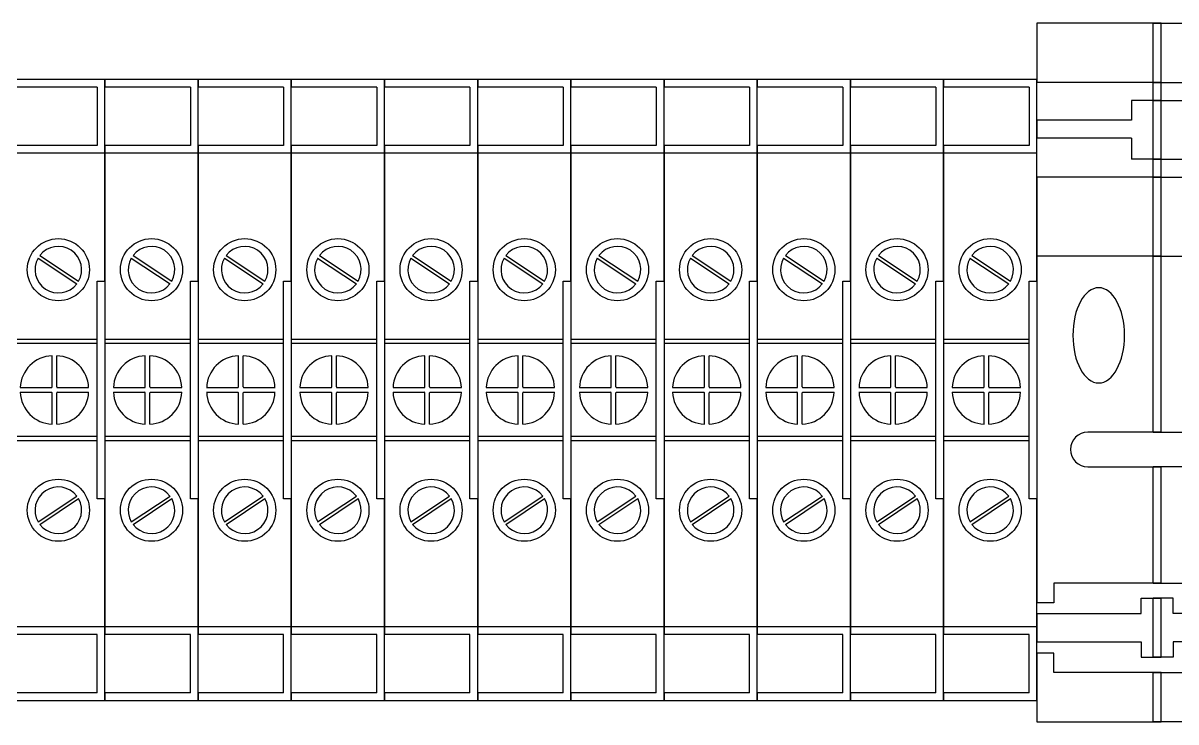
# Model space of a CAD drawing. Extents: x 395464 to 396264, y 296258 to 297458.
# Drawn here: x 395780.3 to 395854.6, y 296430.9 to 296475.9 of the extents above; entities that cross this region are included whole.
import ezdxf

# ---------------------------------------------------------------- set-up
doc = ezdxf.new("R2010")
doc.units = 0
doc.header["$MEASUREMENT"] = 0

# ---------------------------------------------------------------- blocks, each defined once
blk = doc.blocks.new('212522215783f40422-d016-4aa5-8dc4-4c68e5e353b7')
at = {"ltscale": 10}
for p, q in [((73.75, -1.453), (73.75, 24.886)), ((73.75, 21.054), (65.75, 21.054)), ((5.25, 20.761), (-0.25, 20.761)), ((5.25, 20.761), (5.25, 17.011)), ((11.25, 20.761), (5.75, 20.761)), ((11.25, 20.761), (11.25, 17.011)), ((17.25, 20.761), (11.75, 20.761)), ((17.25, 20.761), (17.25, 17.011)), ((23.25, 20.761), (17.75, 20.761)), ((23.25, 20.761), (23.25, 17.011)), ((29.25, 20.761), (23.75, 20.761)), ((29.25, 20.761), (29.25, 17.011)), ((35.25, 20.761), (29.75, 20.761)), ((35.25, 20.761), (35.25, 17.011)), ((41.25, 20.761), (35.75, 20.761)), ((41.25, 20.761), (41.25, 17.011)), ((47.25, 20.761), (41.75, 20.761)), ((47.25, 20.761), (47.25, 17.011)), ((53.25, 20.761), (47.75, 20.761)), ((53.25, 20.761), (53.25, 17.011)), ((59.25, 20.761), (53.75, 20.761)), ((59.25, 20.761), (59.25, 17.011)), ((65.25, 20.761), (59.75, 20.761)), ((65.25, 20.761), (65.25, 17.011)), ((73.75, 19.89), (71.848, 19.89)), ((71.848, 19.89), (71.848, 18.636)), ((71.848, 18.636), (65.75, 18.636)), ((71.848, 17.472), (65.75, 17.472)), ((71.848, 17.472), (71.848, 16.128)), ((5.25, 17.011), (-0.25, 17.011)), ((5.75, 16.511), (-0.25, 16.511)), ((11.25, 17.011), (5.75, 17.011)), ((11.75, 16.511), (5.75, 16.511)), ((17.25, 17.011), (11.75, 17.011)), ((17.75, 16.511), (11.75, 16.511)), ((23.25, 17.011), (17.75, 17.011)), ((23.75, 16.511), (17.75, 16.511)), ((29.25, 17.011), (23.75, 17.011)), ((29.75, 16.511), (23.75, 16.511)), ((35.25, 17.011), (29.75, 17.011)), ((35.75, 16.511), (29.75, 16.511)), ((41.25, 17.011), (35.75, 17.011)), ((41.75, 16.511), (35.75, 16.511)), ((47.25, 17.011), (41.75, 17.011)), ((47.75, 16.511), (41.75, 16.511)), ((53.25, 17.011), (47.75, 17.011)), ((53.75, 16.511), (47.75, 16.511)), ((59.25, 17.011), (53.75, 17.011)), ((59.75, 16.511), (53.75, 16.511)), ((65.25, 17.011), (59.75, 17.011)), ((65.75, 16.511), (59.75, 16.511)), ((73.75, 16.128), (71.848, 16.128)), ((73.75, 14.964), (65.75, 14.964)), ((1.447, 9.755), (3.942, 8.09)), ((1.558, 9.922), (4.053, 8.256)), ((7.447, 9.755), (9.942, 8.09)), ((7.558, 9.922), (10.053, 8.256)), ((13.447, 9.755), (15.942, 8.09)), ((13.558, 9.922), (16.053, 8.256)), ((19.447, 9.755), (21.942, 8.09)), ((19.558, 9.922), (22.053, 8.256)), ((25.447, 9.755), (27.942, 8.09)), ((25.558, 9.922), (28.053, 8.256)), ((31.447, 9.755), (33.942, 8.09)), ((31.558, 9.922), (34.053, 8.256)), ((37.447, 9.755), (39.942, 8.09)), ((37.558, 9.922), (40.053, 8.256)), ((43.447, 9.755), (45.942, 8.09)), ((43.558, 9.922), (46.053, 8.256)), ((49.447, 9.755), (51.942, 8.09)), ((49.558, 9.922), (52.053, 8.256)), ((55.447, 9.755), (57.942, 8.09)), ((55.558, 9.922), (58.053, 8.256)), ((61.447, 9.755), (63.942, 8.09)), ((61.558, 9.922), (64.053, 8.256)), ((73.75, 9.886), (65.75, 9.886)), ((5.25, 4.261), (-0.25, 4.261)), ((11.25, 4.261), (5.75, 4.261)), ((17.25, 4.261), (11.75, 4.261)), ((23.25, 4.261), (17.75, 4.261)), ((29.25, 4.261), (23.75, 4.261)), ((35.25, 4.261), (29.75, 4.261)), ((41.25, 4.261), (35.75, 4.261)), ((47.25, 4.261), (41.75, 4.261)), ((53.25, 4.261), (47.75, 4.261)), ((59.25, 4.261), (53.75, 4.261)), ((65.25, 4.261), (59.75, 4.261)), ((2.35, 1.455), (2.35, 3.461)), ((2.65, 1.455), (2.65, 3.461)), ((8.35, 1.455), (8.35, 3.461)), ((8.65, 1.455), (8.65, 3.461)), ((14.35, 1.455), (14.35, 3.461)), ((14.65, 1.455), (14.65, 3.461)), ((20.35, 1.455), (20.35, 3.461)), ((20.65, 1.455), (20.65, 3.461)), ((26.35, 1.455), (26.35, 3.461)), ((26.65, 1.455), (26.65, 3.461)), ((32.35, 1.455), (32.35, 3.461)), ((32.65, 1.455), (32.65, 3.461)), ((38.35, 1.455), (38.35, 3.461)), ((38.65, 1.455), (38.65, 3.461)), ((44.35, 1.455), (44.35, 3.461)), ((44.65, 1.455), (44.65, 3.461)), ((50.35, 1.455), (50.35, 3.461)), ((50.65, 1.455), (50.65, 3.461)), ((56.35, 1.455), (56.35, 3.461)), ((56.65, 1.455), (56.65, 3.461)), ((62.35, 1.455), (62.35, 3.461)), ((62.65, 1.455), (62.65, 3.461)), ((0.3, 1.411), (2.306, 1.411)), ((0.3, 1.111), (2.306, 1.111)), ((2.35, -0.939), (2.35, 1.067)), ((2.65, -0.939), (2.65, 1.067)), ((2.694, 1.411), (4.7, 1.411)), ((2.694, 1.111), (4.7, 1.111)), ((6.3, 1.411), (8.306, 1.411)), ((6.3, 1.111), (8.306, 1.111)), ((8.35, -0.939), (8.35, 1.067)), ((8.65, -0.939), (8.65, 1.067)), ((8.694, 1.411), (10.7, 1.411)), ((8.694, 1.111), (10.7, 1.111)), ((12.3, 1.411), (14.306, 1.411)), ((12.3, 1.111), (14.306, 1.111)), ((14.35, -0.939), (14.35, 1.067)), ((14.65, -0.939), (14.65, 1.067)), ((14.694, 1.411), (16.7, 1.411)), ((14.694, 1.111), (16.7, 1.111)), ((18.3, 1.411), (20.306, 1.411)), ((18.3, 1.111), (20.306, 1.111)), ((20.35, -0.939), (20.35, 1.067)), ((20.65, -0.939), (20.65, 1.067)), ((20.694, 1.411), (22.7, 1.411)), ((20.694, 1.111), (22.7, 1.111)), ((24.3, 1.411), (26.306, 1.411)), ((24.3, 1.111), (26.306, 1.111)), ((26.35, -0.939), (26.35, 1.067)), ((26.65, -0.939), (26.65, 1.067)), ((26.694, 1.411), (28.7, 1.411)), ((26.694, 1.111), (28.7, 1.111)), ((30.3, 1.411), (32.306, 1.411)), ((30.3, 1.111), (32.306, 1.111)), ((32.35, -0.939), (32.35, 1.067)), ((32.65, -0.939), (32.65, 1.067)), ((32.694, 1.411), (34.7, 1.411)), ((32.694, 1.111), (34.7, 1.111)), ((36.3, 1.411), (38.306, 1.411)), ((36.3, 1.111), (38.306, 1.111)), ((38.35, -0.939), (38.35, 1.067)), ((38.65, -0.939), (38.65, 1.067)), ((38.694, 1.411), (40.7, 1.411)), ((38.694, 1.111), (40.7, 1.111)), ((42.3, 1.411), (44.306, 1.411)), ((42.3, 1.111), (44.306, 1.111)), ((44.35, -0.939), (44.35, 1.067)), ((44.65, -0.939), (44.65, 1.067)), ((44.694, 1.411), (46.7, 1.411)), ((44.694, 1.111), (46.7, 1.111)), ((48.3, 1.411), (50.306, 1.411)), ((48.3, 1.111), (50.306, 1.111)), ((50.35, -0.939), (50.35, 1.067)), ((50.65, -0.939), (50.65, 1.067)), ((50.694, 1.411), (52.7, 1.411)), ((50.694, 1.111), (52.7, 1.111)), ((54.3, 1.411), (56.306, 1.411)), ((54.3, 1.111), (56.306, 1.111)), ((56.35, -0.939), (56.35, 1.067)), ((56.65, -0.939), (56.65, 1.067)), ((56.694, 1.411), (58.7, 1.411)), ((56.694, 1.111), (58.7, 1.111)), ((60.3, 1.411), (62.306, 1.411)), ((60.3, 1.111), (62.306, 1.111)), ((62.35, -0.939), (62.35, 1.067)), ((62.65, -0.939), (62.65, 1.067)), ((62.694, 1.411), (64.7, 1.411)), ((62.694, 1.111), (64.7, 1.111)), ((5.25, -1.739), (-0.25, -1.739)), ((11.25, -1.739), (5.75, -1.739)), ((17.25, -1.739), (11.75, -1.739)), ((23.25, -1.739), (17.75, -1.739)), ((29.25, -1.739), (23.75, -1.739)), ((35.25, -1.739), (29.75, -1.739)), ((41.25, -1.739), (35.75, -1.739)), ((47.25, -1.739), (41.75, -1.739)), ((53.25, -1.739), (47.75, -1.739)), ((59.25, -1.739), (53.75, -1.739)), ((65.25, -1.739), (59.75, -1.739)), ((1.447, -7.233), (3.942, -5.568)), ((1.558, -7.399), (4.053, -5.734)), ((7.447, -7.233), (9.942, -5.568)), ((7.558, -7.399), (10.053, -5.734)), ((13.447, -7.233), (15.942, -5.568)), ((13.558, -7.399), (16.053, -5.734)), ((19.447, -7.233), (21.942, -5.568)), ((19.558, -7.399), (22.053, -5.734)), ((25.447, -7.233), (27.942, -5.568)), ((25.558, -7.399), (28.053, -5.734)), ((31.447, -7.233), (33.942, -5.568)), ((31.558, -7.399), (34.053, -5.734)), ((37.447, -7.233), (39.942, -5.568)), ((37.558, -7.399), (40.053, -5.734)), ((43.447, -7.233), (45.942, -5.568)), ((43.558, -7.399), (46.053, -5.734)), ((49.447, -7.233), (51.942, -5.568)), ((49.558, -7.399), (52.053, -5.734)), ((55.447, -7.233), (57.942, -5.568)), ((55.558, -7.399), (58.053, -5.734)), ((61.447, -7.233), (63.942, -5.568)), ((61.558, -7.399), (64.053, -5.734)), ((73.75, -11.189), (66.841, -11.189)), ((66.841, -11.189), (66.841, -12.442)), ((66.841, -12.442), (65.75, -12.442)), ((72.478, -13.139), (72.478, -12.144)), ((72.478, -12.144), (73.75, -12.144)), ((65.75, -13.139), (72.478, -13.139)), ((5.75, -13.989), (-0.25, -13.989)), ((11.75, -13.989), (5.75, -13.989)), ((17.75, -13.989), (11.75, -13.989)), ((23.75, -13.989), (17.75, -13.989)), ((29.75, -13.989), (23.75, -13.989)), ((35.75, -13.989), (29.75, -13.989)), ((41.75, -13.989), (35.75, -13.989)), ((47.75, -13.989), (41.75, -13.989)), ((53.75, -13.989), (47.75, -13.989)), ((59.75, -13.989), (53.75, -13.989)), ((65.75, -13.989), (59.75, -13.989)), ((5.25, -14.489), (-0.25, -14.489)), ((5.25, -18.239), (5.25, -14.489)), ((11.25, -14.489), (5.75, -14.489)), ((11.25, -18.239), (11.25, -14.489)), ((17.25, -14.489), (11.75, -14.489)), ((17.25, -18.239), (17.25, -14.489)), ((23.25, -14.489), (17.75, -14.489)), ((23.25, -18.239), (23.25, -14.489)), ((29.25, -14.489), (23.75, -14.489)), ((29.25, -18.239), (29.25, -14.489)), ((35.25, -14.489), (29.75, -14.489)), ((35.25, -18.239), (35.25, -14.489)), ((41.25, -14.489), (35.75, -14.489)), ((41.25, -18.239), (41.25, -14.489)), ((47.25, -14.489), (41.75, -14.489)), ((47.25, -18.239), (47.25, -14.489)), ((53.25, -14.489), (47.75, -14.489)), ((53.25, -18.239), (53.25, -14.489)), ((59.25, -14.489), (53.75, -14.489)), ((59.25, -18.239), (59.25, -14.489)), ((65.25, -14.489), (59.75, -14.489)), ((65.25, -18.239), (65.25, -14.489)), ((65.75, -14.949), (72.478, -14.949)), ((72.478, -14.949), (72.478, -15.944)), ((66.841, -15.687), (65.75, -15.687)), ((66.841, -16.94), (66.841, -15.687)), ((72.478, -15.944), (73.75, -15.944)), ((73.75, -16.94), (66.841, -16.94)), ((5.25, -18.239), (-0.25, -18.239)), ((11.25, -18.239), (5.75, -18.239)), ((17.25, -18.239), (11.75, -18.239)), ((23.25, -18.239), (17.75, -18.239)), ((29.25, -18.239), (23.75, -18.239)), ((35.25, -18.239), (29.75, -18.239)), ((41.25, -18.239), (35.75, -18.239)), ((47.25, -18.239), (41.75, -18.239)), ((53.25, -18.239), (47.75, -18.239)), ((59.25, -18.239), (53.75, -18.239)), ((65.25, -18.239), (59.75, -18.239))]:
    blk.add_line(p, q, dxfattribs=at)
for points in [[(73.75, 24.886), (65.75, 24.886), (65.75, 21.054)], [(5.75, 8.261), (5.75, 21.261), (-0.25, 21.261), (-0.25, 20.761)], [(11.75, 8.261), (11.75, 21.261), (5.75, 21.261), (5.75, 20.761)], [(17.75, 8.261), (17.75, 21.261), (11.75, 21.261), (11.75, 20.761)], [(23.75, 8.261), (23.75, 21.261), (17.75, 21.261), (17.75, 20.761)], [(29.75, 8.261), (29.75, 21.261), (23.75, 21.261), (23.75, 20.761)], [(35.75, 8.261), (35.75, 21.261), (29.75, 21.261), (29.75, 20.761)], [(41.75, 8.261), (41.75, 21.261), (35.75, 21.261), (35.75, 20.761)], [(47.75, 8.261), (47.75, 21.261), (41.75, 21.261), (41.75, 20.761)], [(53.75, 8.261), (53.75, 21.261), (47.75, 21.261), (47.75, 20.761)], [(59.75, 8.261), (59.75, 21.261), (53.75, 21.261), (53.75, 20.761)], [(65.75, 8.261), (65.75, 21.261), (59.75, 21.261), (59.75, 20.761)], [(65.75, 18.636), (65.75, 17.472)], [(5.75, 17.011), (5.75, -14.489)], [(11.75, 17.011), (11.75, -14.489)], [(17.75, 17.011), (17.75, -14.489)], [(23.75, 17.011), (23.75, -14.489)], [(29.75, 17.011), (29.75, -14.489)], [(35.75, 17.011), (35.75, -14.489)], [(41.75, 17.011), (41.75, -14.489)], [(47.75, 17.011), (47.75, -14.489)], [(53.75, 17.011), (53.75, -14.489)], [(59.75, 17.011), (59.75, -14.489)], [(65.75, 14.964), (65.75, -12.442)], [(5.75, -5.739), (5.25, -5.739), (5.25, 8.261), (5.75, 8.261)], [(11.75, -5.739), (11.25, -5.739), (11.25, 8.261), (11.75, 8.261)], [(17.75, -5.739), (17.25, -5.739), (17.25, 8.261), (17.75, 8.261)], [(23.75, -5.739), (23.25, -5.739), (23.25, 8.261), (23.75, 8.261)], [(29.75, -5.739), (29.25, -5.739), (29.25, 8.261), (29.75, 8.261)], [(35.75, -5.739), (35.25, -5.739), (35.25, 8.261), (35.75, 8.261)], [(41.75, -5.739), (41.25, -5.739), (41.25, 8.261), (41.75, 8.261)], [(47.75, -5.739), (47.25, -5.739), (47.25, 8.261), (47.75, 8.261)], [(53.75, -5.739), (53.25, -5.739), (53.25, 8.261), (53.75, 8.261)], [(59.75, -5.739), (59.25, -5.739), (59.25, 8.261), (59.75, 8.261)], [(65.75, -5.739), (65.25, -5.739), (65.25, 8.261), (65.75, 8.261)], [(5.25, 4.511), (-0.25, 4.511), (-0.25, -1.989), (5.25, -1.989)], [(11.25, 4.511), (5.75, 4.511), (5.75, -1.989), (11.25, -1.989)], [(17.25, 4.511), (11.75, 4.511), (11.75, -1.989), (17.25, -1.989)], [(23.25, 4.511), (17.75, 4.511), (17.75, -1.989), (23.25, -1.989)], [(29.25, 4.511), (23.75, 4.511), (23.75, -1.989), (29.25, -1.989)], [(35.25, 4.511), (29.75, 4.511), (29.75, -1.989), (35.25, -1.989)], [(41.25, 4.511), (35.75, 4.511), (35.75, -1.989), (41.25, -1.989)], [(47.25, 4.511), (41.75, 4.511), (41.75, -1.989), (47.25, -1.989)], [(53.25, 4.511), (47.75, 4.511), (47.75, -1.989), (53.25, -1.989)], [(59.25, 4.511), (53.75, 4.511), (53.75, -1.989), (59.25, -1.989)], [(65.25, 4.511), (59.75, 4.511), (59.75, -1.989), (65.25, -1.989)], [(73.75, -1.453), (69.03, -1.453)], [(69.03, -3.687), (73.75, -3.687)], [(73.75, -11.189), (73.75, -3.687)], [(-0.25, -18.239), (-0.25, -18.739), (5.75, -18.739), (5.75, -5.739)], [(5.75, -18.239), (5.75, -18.739), (11.75, -18.739), (11.75, -5.739)], [(11.75, -18.239), (11.75, -18.739), (17.75, -18.739), (17.75, -5.739)], [(17.75, -18.239), (17.75, -18.739), (23.75, -18.739), (23.75, -5.739)], [(23.75, -18.239), (23.75, -18.739), (29.75, -18.739), (29.75, -5.739)], [(29.75, -18.239), (29.75, -18.739), (35.75, -18.739), (35.75, -5.739)], [(35.75, -18.239), (35.75, -18.739), (41.75, -18.739), (41.75, -5.739)], [(41.75, -18.239), (41.75, -18.739), (47.75, -18.739), (47.75, -5.739)], [(47.75, -18.239), (47.75, -18.739), (53.75, -18.739), (53.75, -5.739)], [(53.75, -18.239), (53.75, -18.739), (59.75, -18.739), (59.75, -5.739)], [(59.75, -18.239), (59.75, -18.739), (65.75, -18.739), (65.75, -5.739)], [(73.75, -15.944), (73.75, -12.144)], [(65.75, -13.139), (65.75, -14.949)], [(65.75, -15.687), (65.75, -20.114), (73.75, -20.114), (73.75, -16.94)]]:
    blk.add_lwpolyline(points, dxfattribs=at)
for centre in [(2.75, 9.006), (8.75, 9.006), (14.75, 9.006), (20.75, 9.006), (26.75, 9.006), (32.75, 9.006), (38.75, 9.006), (44.75, 9.006), (50.75, 9.006), (56.75, 9.006), (62.75, 9.006), (2.75, -6.484), (8.75, -6.484), (14.75, -6.484), (20.75, -6.484), (26.75, -6.484), (32.75, -6.484), (38.75, -6.484), (44.75, -6.484), (50.75, -6.484), (56.75, -6.484), (62.75, -6.484)]:
    blk.add_circle(centre, 2, dxfattribs=at)
for centre, radius, start, end in [((2.75, 9.006), 1.5, 330.10857, 142.46346), ((8.75, 9.006), 1.5, 330.10857, 142.46346), ((14.75, 9.006), 1.5, 330.10857, 142.46346), ((20.75, 9.006), 1.5, 330.10857, 142.46346), ((26.75, 9.006), 1.5, 330.10857, 142.46346), ((32.75, 9.006), 1.5, 330.10857, 142.46346), ((38.75, 9.006), 1.5, 330.10857, 142.46346), ((44.75, 9.006), 1.5, 330.10857, 142.46346), ((50.75, 9.006), 1.5, 330.10857, 142.46346), ((56.75, 9.006), 1.5, 330.10857, 142.46346), ((62.75, 9.006), 1.5, 330.10857, 142.46346), ((2.75, 9.006), 1.5, 150.10857, 322.46346), ((8.75, 9.006), 1.5, 150.10857, 322.46346), ((14.75, 9.006), 1.5, 150.10857, 322.46346), ((20.75, 9.006), 1.5, 150.10857, 322.46346), ((26.75, 9.006), 1.5, 150.10857, 322.46346), ((32.75, 9.006), 1.5, 150.10857, 322.46346), ((38.75, 9.006), 1.5, 150.10857, 322.46346), ((44.75, 9.006), 1.5, 150.10857, 322.46346), ((50.75, 9.006), 1.5, 150.10857, 322.46346), ((56.75, 9.006), 1.5, 150.10857, 322.46346), ((62.75, 9.006), 1.5, 150.10857, 322.46346), ((2.411, 1.35), 2.11, 91.66501, 178.33499), ((2.589, 1.35), 2.11, 1.66501, 88.33499), ((8.411, 1.35), 2.11, 91.66501, 178.33499), ((8.589, 1.35), 2.11, 1.66501, 88.33499), ((14.411, 1.35), 2.11, 91.66501, 178.33499), ((14.589, 1.35), 2.11, 1.66501, 88.33499), ((20.411, 1.35), 2.11, 91.66501, 178.33499), ((20.589, 1.35), 2.11, 1.66501, 88.33499), ((26.411, 1.35), 2.11, 91.66501, 178.33499), ((26.589, 1.35), 2.11, 1.66501, 88.33499), ((32.411, 1.35), 2.11, 91.66501, 178.33499), ((32.589, 1.35), 2.11, 1.66501, 88.33499), ((38.411, 1.35), 2.11, 91.66501, 178.33499), ((38.589, 1.35), 2.11, 1.66501, 88.33499), ((44.411, 1.35), 2.11, 91.66501, 178.33499), ((44.589, 1.35), 2.11, 1.66501, 88.33499), ((50.411, 1.35), 2.11, 91.66501, 178.33499), ((50.589, 1.35), 2.11, 1.66501, 88.33499), ((56.411, 1.35), 2.11, 91.66501, 178.33499), ((56.589, 1.35), 2.11, 1.66501, 88.33499), ((62.411, 1.35), 2.11, 91.66501, 178.33499), ((62.589, 1.35), 2.11, 1.66501, 88.33499), ((2.411, 1.172), 2.11, 181.66501, 268.33499), ((2.306, 1.455), 0.0438, 270, 0), ((2.306, 1.067), 0.0438, 0, 90), ((2.694, 1.455), 0.0438, 180, 270), ((2.589, 1.172), 2.11, 271.66501, 358.33499), ((2.694, 1.067), 0.0438, 90, 180), ((8.411, 1.172), 2.11, 181.66501, 268.33499), ((8.306, 1.455), 0.0438, 270, 0), ((8.306, 1.067), 0.0438, 0, 90), ((8.694, 1.455), 0.0438, 180, 270), ((8.589, 1.172), 2.11, 271.66501, 358.33499), ((8.694, 1.067), 0.0438, 90, 180), ((14.411, 1.172), 2.11, 181.66501, 268.33499), ((14.306, 1.455), 0.0438, 270, 0), ((14.306, 1.067), 0.0438, 0, 90), ((14.694, 1.455), 0.0438, 180, 270), ((14.589, 1.172), 2.11, 271.66501, 358.33499), ((14.694, 1.067), 0.0438, 90, 180), ((20.411, 1.172), 2.11, 181.66501, 268.33499), ((20.306, 1.455), 0.0438, 270, 0), ((20.306, 1.067), 0.0438, 0, 90), ((20.694, 1.455), 0.0438, 180, 270), ((20.589, 1.172), 2.11, 271.66501, 358.33499), ((20.694, 1.067), 0.0438, 90, 180), ((26.411, 1.172), 2.11, 181.66501, 268.33499), ((26.306, 1.455), 0.0438, 270, 0), ((26.306, 1.067), 0.0438, 0, 90), ((26.694, 1.455), 0.0438, 180, 270), ((26.589, 1.172), 2.11, 271.66501, 358.33499), ((26.694, 1.067), 0.0438, 90, 180), ((32.411, 1.172), 2.11, 181.66501, 268.33499), ((32.306, 1.455), 0.0438, 270, 0), ((32.306, 1.067), 0.0438, 0, 90), ((32.694, 1.455), 0.0438, 180, 270), ((32.589, 1.172), 2.11, 271.66501, 358.33499), ((32.694, 1.067), 0.0438, 90, 180), ((38.411, 1.172), 2.11, 181.66501, 268.33499), ((38.306, 1.455), 0.0438, 270, 0), ((38.306, 1.067), 0.0438, 0, 90), ((38.694, 1.455), 0.0438, 180, 270), ((38.589, 1.172), 2.11, 271.66501, 358.33499), ((38.694, 1.067), 0.0438, 90, 180), ((44.411, 1.172), 2.11, 181.66501, 268.33499), ((44.306, 1.455), 0.0438, 270, 0), ((44.306, 1.067), 0.0438, 0, 90), ((44.694, 1.455), 0.0438, 180, 270), ((44.589, 1.172), 2.11, 271.66501, 358.33499), ((44.694, 1.067), 0.0438, 90, 180), ((50.411, 1.172), 2.11, 181.66501, 268.33499), ((50.306, 1.455), 0.0438, 270, 0), ((50.306, 1.067), 0.0438, 0, 90), ((50.694, 1.455), 0.0438, 180, 270), ((50.589, 1.172), 2.11, 271.66501, 358.33499), ((50.694, 1.067), 0.0438, 90, 180), ((56.411, 1.172), 2.11, 181.66501, 268.33499), ((56.306, 1.455), 0.0438, 270, 0), ((56.306, 1.067), 0.0438, 0, 90), ((56.694, 1.455), 0.0438, 180, 270), ((56.589, 1.172), 2.11, 271.66501, 358.33499), ((56.694, 1.067), 0.0438, 90, 180), ((62.411, 1.172), 2.11, 181.66501, 268.33499), ((62.306, 1.455), 0.0438, 270, 0), ((62.306, 1.067), 0.0438, 0, 90), ((62.694, 1.455), 0.0438, 180, 270), ((62.589, 1.172), 2.11, 271.66501, 358.33499), ((62.694, 1.067), 0.0438, 90, 180), ((69.03, -2.57), 1.117, 90, 270), ((2.75, -6.484), 1.5, 37.53654, 209.89143), ((8.75, -6.484), 1.5, 37.53654, 209.89143), ((14.75, -6.484), 1.5, 37.53654, 209.89143), ((20.75, -6.484), 1.5, 37.53654, 209.89143), ((26.75, -6.484), 1.5, 37.53654, 209.89143), ((32.75, -6.484), 1.5, 37.53654, 209.89143), ((38.75, -6.484), 1.5, 37.53654, 209.89143), ((44.75, -6.484), 1.5, 37.53654, 209.89143), ((50.75, -6.484), 1.5, 37.53654, 209.89143), ((56.75, -6.484), 1.5, 37.53654, 209.89143), ((62.75, -6.484), 1.5, 37.53654, 209.89143), ((2.75, -6.484), 1.5, 217.53654, 29.89143), ((8.75, -6.484), 1.5, 217.53654, 29.89143), ((14.75, -6.484), 1.5, 217.53654, 29.89143), ((20.75, -6.484), 1.5, 217.53654, 29.89143), ((26.75, -6.484), 1.5, 217.53654, 29.89143), ((32.75, -6.484), 1.5, 217.53654, 29.89143), ((38.75, -6.484), 1.5, 217.53654, 29.89143), ((44.75, -6.484), 1.5, 217.53654, 29.89143), ((50.75, -6.484), 1.5, 217.53654, 29.89143), ((56.75, -6.484), 1.5, 217.53654, 29.89143), ((62.75, -6.484), 1.5, 217.53654, 29.89143)]:
    blk.add_arc(centre, radius, start, end, dxfattribs=at)
at = {"ltscale": 10, "extrusion": (0, 0, -1)}
blk.add_ellipse((69.735, 4.778), major_axis=(0, -3.067), ratio=0.542435, dxfattribs=at)
blk = doc.blocks.new('17738502667a944978-c01e-4e8b-bf2e-251fb09e584a')
at = {"ltscale": 10}
for p, q in [((-73.75, -1.453), (-73.75, 24.886)), ((-73.75, 21.054), (-65.75, 21.054)), ((-73.75, 19.89), (-71.848, 19.89)), ((-73.75, 16.128), (-71.848, 16.128)), ((-73.75, 14.964), (-65.75, 14.964)), ((-73.75, 9.886), (-65.75, 9.886)), ((-73.75, -11.189), (-66.841, -11.189)), ((-72.478, -12.144), (-73.75, -12.144)), ((-72.478, -13.139), (-72.478, -12.144)), ((-65.75, -13.139), (-72.478, -13.139)), ((-65.75, -14.949), (-72.478, -14.949)), ((-72.478, -14.949), (-72.478, -15.944)), ((-72.478, -15.944), (-73.75, -15.944)), ((-73.75, -16.94), (-66.841, -16.94))]:
    blk.add_line(p, q, dxfattribs=at)
for points in [[(-73.75, 24.886), (-65.75, 24.886), (-65.75, 21.054)], [(-73.75, -1.453), (-69.03, -1.453)], [(-73.75, -11.189), (-73.75, -3.687)], [(-69.03, -3.687), (-73.75, -3.687)], [(-73.75, -15.944), (-73.75, -12.144)], [(-65.75, -15.687), (-65.75, -20.114), (-73.75, -20.114), (-73.75, -16.94)]]:
    blk.add_lwpolyline(points, dxfattribs=at)

msp = doc.modelspace()

# ---------------------------------------------------------------- block references
for name, p in [('212522215783f40422-d016-4aa5-8dc4-4c68e5e353b7', (395779.86, 296451.036)), ('17738502667a944978-c01e-4e8b-bf2e-251fb09e584a', (395926.86, 296451.036))]:
    msp.add_blockref(name, p)

doc.saveas('drawing.dxf')
